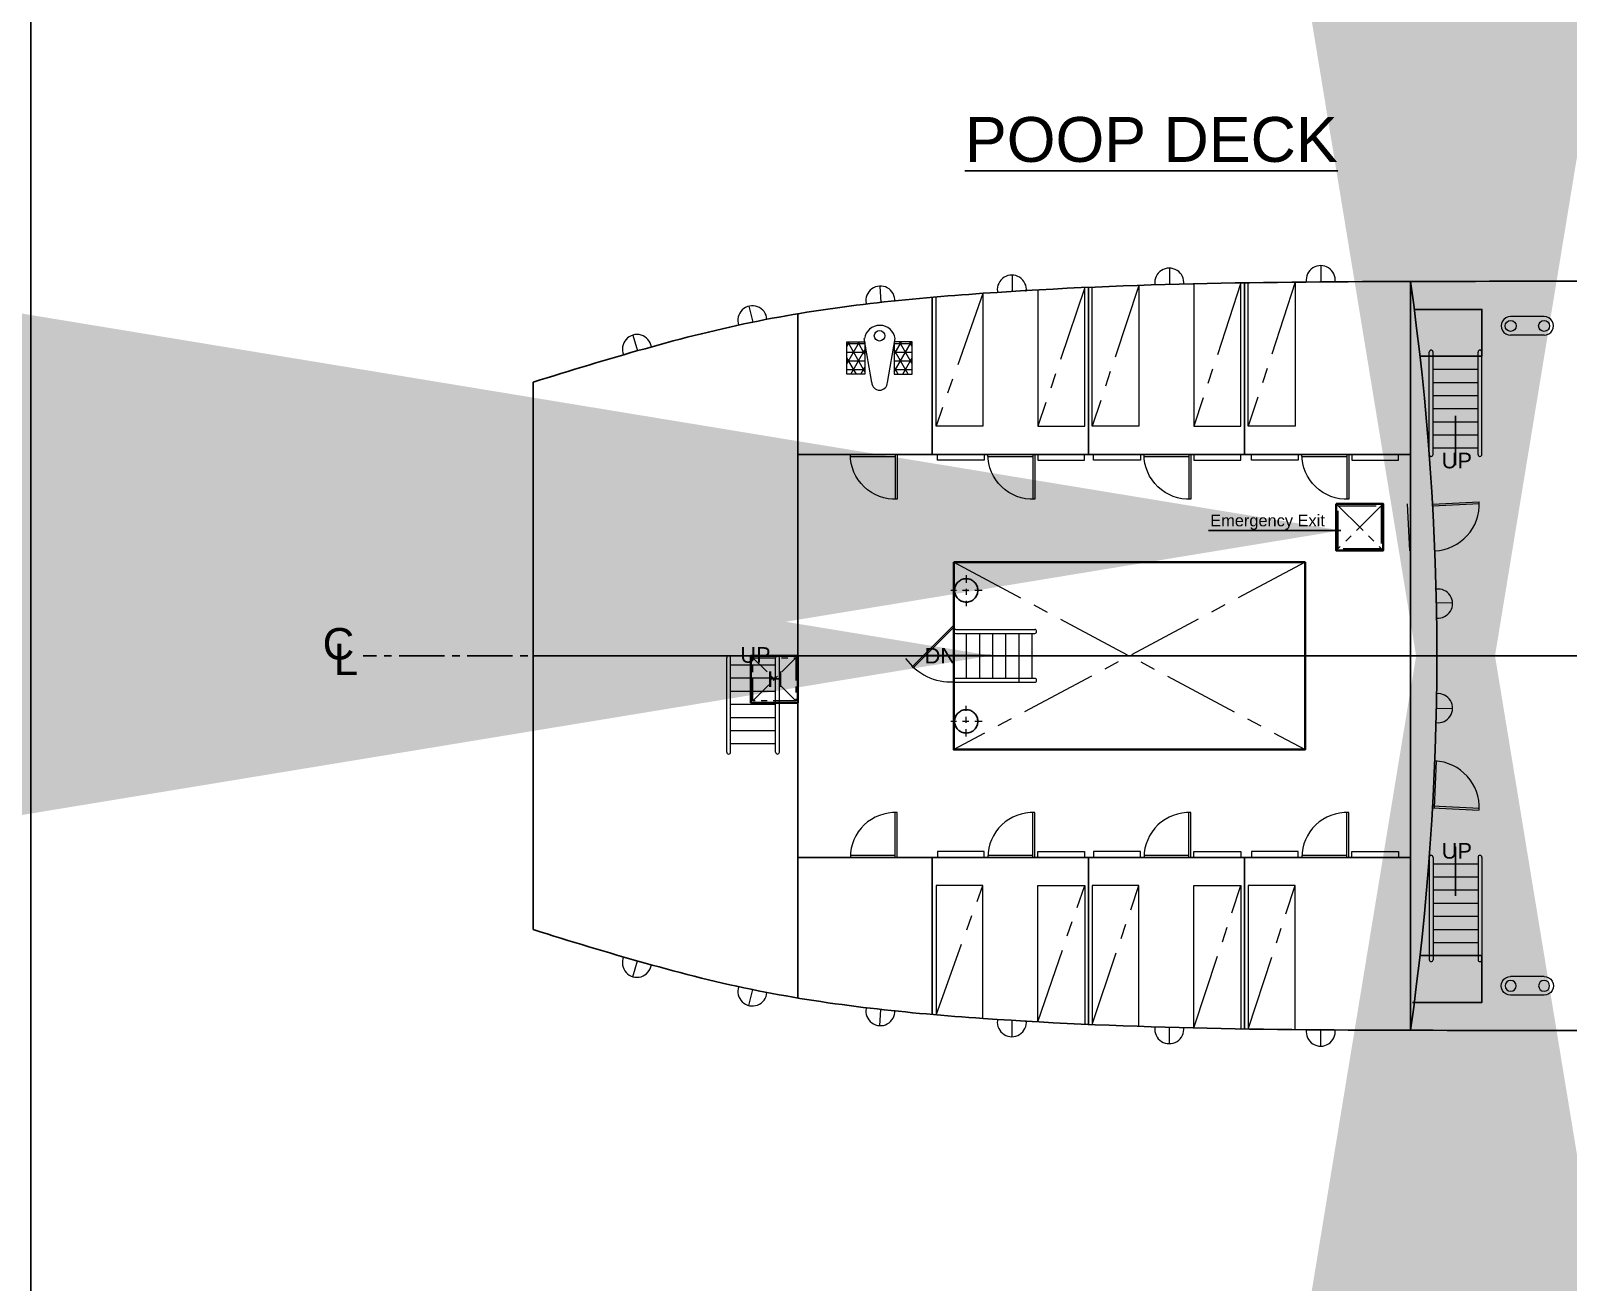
# Model space of a CAD drawing. Header units: inches. Extents: x 11 to 128, y 20 to 108.
# Drawn here: x 10.51 to 35.91, y 40.2 to 60.87 of the extents above; entities that cross this region are included whole.
import ezdxf

# ---------------------------------------------------------------- set-up
doc = ezdxf.new("R2010")
doc.units = ezdxf.units.IN
doc.header["$MEASUREMENT"] = 0
for name, pattern in [('CENTER', [2, 1.25, -0.25, 0.25, -0.25]), ('CENTER2', [1.125, 0.75, -0.125, 0.125, -0.125]), ('HIDDEN', [0.375, 0.25, -0.125])]:
    doc.linetypes.add(name, pattern=pattern)
for name, color, linetype, lineweight in [('B.line', 7, 'Continuous', 25), ('Deck', 165, 'Continuous', 40), ('Door', 255, 'Continuous', 13), ('Fixtures', 255, 'Continuous', 18), ('hatch', 8, 'Continuous', 9), ('IN-LINE', 255, 'Continuous', 25), ('staps', 200, 'Continuous', 15), ('Window', 5, 'Continuous', 13)]:
    doc.layers.add(name, color=color, linetype=linetype, lineweight=lineweight)
for name, color, linetype in [('bulkhead', 1, 'Continuous'), ('CL', 255, 'Continuous'), ('GA', 7, 'Continuous'), ('PDF9_Geometry', 7, 'Continuous'), ('Text', 255, 'Continuous')]:
    doc.layers.add(name, color=color, linetype=linetype)
doc.styles.get("Standard").update_dxf_attribs({"font": 'arial.ttf'})
doc.dimstyles.get("Standard").update_dxf_attribs({"dimtxt": 0.18, "dimasz": 0.18, "dimexe": 0.18, "dimexo": 0.0625, "dimgap": 0.09, "dimtad": 0, "dimtih": 1, "dimtoh": 1, "dimdec": 4, "dimzin": 0, "dimdsep": 46, "dimtxsty": 'Standard', "dimcen": 0.09, "dimadec": 0, "dimazin": 0, "dimtfac": 1, "dimtdec": 4, "dimtofl": 0, "dimtmove": 0, "dimatfit": 3, "dimfxl": 1, "dimtolj": 1, "dimtzin": 0, "dimarcsym": 0})

# ---------------------------------------------------------------- blocks, each defined once
blk = doc.blocks.new('D 600')
at = {"layer": 'Door'}
for p, q in [((-26, 0), (-26, 574)), ((0, 0), (0, 573))]:
    blk.add_line(p, q, dxfattribs=at)
at = {"layer": 'Door', "ltscale": 2}
blk.add_line((-599, 26), (-26, 26), dxfattribs=at)
at = {"layer": 'Door'}
blk.add_arc((-26, 0), 574, 87.4038, 180, dxfattribs=at)

msp = doc.modelspace()

# ---------------------------------------------------------------- hatches: boundary and pattern name
at = {"layer": 'hatch'}
h = msp.add_hatch(dxfattribs=at)
h.set_pattern_fill('NET3', color=256, scale=0.045144, style=0)
h.set_pattern_definition([(0, (-576.68837, 184.27797), (0, 0.143333057), []), (60, (-576.68837, 184.27797), (-0.124130068, 0.07166653), []), (120, (-576.68837, 184.27797), (-0.124130068, -0.07166653), [])])
h.paths.add_polyline_path([(24.289, 55.726), (24.287, 55.735), (23.99, 55.735), (23.99, 55.2), (24.289, 55.2)])
h = msp.add_hatch(dxfattribs=at)
h.set_pattern_fill('NET3', color=256, scale=0.045144, style=0)
h.set_pattern_definition([(180, (625.74832, 184.27797), (0, 0.143333057), []), (120, (625.74832, 184.27797), (0.124130068, 0.07166653), []), (60, (625.74832, 184.27797), (0.124130068, -0.07166653), [])])
h.paths.add_polyline_path([(24.771, 55.726), (24.773, 55.735), (25.07, 55.735), (25.07, 55.2), (24.771, 55.2)])

# ---------------------------------------------------------------- linework, layer by layer
for q in [(18.805, 55.07), (18.805, 55.07), (18.805, 54.867), (18.805, 46.23), (18.805, 46.027), (18.805, 46.027)]:
    msp.add_line((18.805, 50.548), q)
for points in [[(18.805, 55.07), (20.036, 55.449), (22.462, 56.195), (26.237, 56.574), (29.933, 56.721), (34.923, 56.739), (38.644, 56.737), (41.124, 56.736)], [(18.805, 46.027), (20.036, 45.648), (22.462, 44.902), (26.237, 44.523), (29.933, 44.376), (34.923, 44.358), (38.644, 44.36), (41.124, 44.361)]]:
    msp.add_open_spline(points, degree=3, knots=[0, 0, 0, 0, 3.425966, 6.754367, 10.061467, 13.369107, 19.982501, 19.982501, 19.982501, 19.982501])
at = {"layer": 'B.line', "linetype": 'HIDDEN', "ltscale": 1000}
for centre in [(25.961, 51.63), (25.961, 49.467)]:
    msp.add_circle(centre, 0.193, dxfattribs=at)
at = {"layer": 'bulkhead', "linetype": 'ByBlock'}
for p, q in [((33.3, 56.732), (33.3, 44.365)), ((23.179, 56.199), (23.179, 44.898))]:
    msp.add_line(p, q, dxfattribs=at)
at = {"layer": 'CL', "linetype": 'CENTER2'}
for p, q in [((93.843, 50.548), (16, 50.548)), ((96.762, 50.548), (18.805, 50.548))]:
    msp.add_line(p, q, dxfattribs=at)
at = {"layer": 'Deck'}
for points in [[(32.075, 53.06), (32.849, 53.06), (32.849, 52.287), (32.075, 52.287)], [(25.755, 52.096), (31.559, 52.096), (31.559, 49.001), (25.755, 49.001)], [(22.405, 50.548), (23.179, 50.548), (23.179, 49.775), (22.405, 49.775)]]:
    msp.add_lwpolyline(points, close=True, dxfattribs=at)
at = {"layer": 'Door'}
for p, q in [((33.664, 53.056), (34.437, 53.094)), ((33.665, 53.027), (34.439, 53.064)), ((25.755, 51.055), (25.061, 50.362)), ((25.755, 51.023), (25.077, 50.345)), ((33.664, 48.041), (34.437, 48.003)), ((33.665, 48.07), (34.439, 48.033))]:
    msp.add_line(p, q, dxfattribs=at)
for centre, radius, start, end in [((33.664, 53.056), 0.774, 272.758, 2.758), ((25.707, 51.034), 0.915, 215.146, 273.4094), ((33.664, 48.041), 0.774, 357.242, 87.242)]:
    msp.add_arc(centre, radius, start, end, dxfattribs=at)
at = {"layer": 'Fixtures', "linetype": 'CENTER'}
for p, q in [((28.815, 56.666), (28.041, 54.34)), ((30.498, 56.709), (29.724, 54.34)), ((31.395, 56.721), (30.621, 54.34)), ((26.235, 56.536), (25.462, 54.34)), ((27.918, 56.63), (27.144, 54.34)), ((25.462, 44.613), (26.235, 46.757)), ((27.144, 44.504), (27.918, 46.757)), ((28.041, 44.459), (28.815, 46.757)), ((29.724, 44.403), (30.498, 46.757)), ((30.621, 44.386), (31.395, 46.757))]:
    msp.add_line(p, q, dxfattribs=at)
at = {"layer": 'Fixtures', "ltscale": 30}
for points in [[(28.815, 56.668), (28.815, 54.34), (28.041, 54.34), (28.041, 56.638)], [(29.724, 56.694), (29.724, 54.34), (30.498, 54.34), (30.498, 56.709)], [(31.395, 56.721), (31.395, 54.34), (30.621, 54.34), (30.621, 56.711)], [(26.235, 56.536), (26.235, 54.34), (25.462, 54.34), (25.462, 56.476)], [(27.144, 56.593), (27.144, 54.34), (27.918, 54.34), (27.918, 56.632)], [(26.235, 44.561), (26.235, 46.757), (25.462, 46.757), (25.462, 44.621)], [(27.144, 44.504), (27.144, 46.757), (27.918, 46.757), (27.918, 44.465)], [(28.815, 44.429), (28.815, 46.757), (28.041, 46.757), (28.041, 44.459)], [(29.724, 44.403), (29.724, 46.757), (30.498, 46.757), (30.498, 44.388)], [(31.395, 44.376), (31.395, 46.757), (30.621, 46.757), (30.621, 44.386)]]:
    msp.add_lwpolyline(points, dxfattribs=at)
at = {"layer": 'GA', "lineweight": 9}
for p, q in [((35.508, 56.151), (34.954, 56.151)), ((35.508, 55.845), (34.954, 55.845)), ((35.508, 45.252), (34.954, 45.252)), ((35.508, 44.946), (34.954, 44.946))]:
    msp.add_line(p, q, dxfattribs=at)
for centre, major_axis, start_param, end_param in [((34.954, 55.998), (0.156, 0), 1.570796, 4.712389), ((35.508, 55.998), (-0.156, 0), 1.570796, 4.712389), ((34.954, 55.998), (-0.0913, 0), 1.570796326805626, 7.853981633985212), ((35.508, 55.998), (0.0913, 0), 4.712389, 10.995574)]:
    msp.add_ellipse(centre, major_axis=major_axis, ratio=0.981247, start_param=start_param, end_param=end_param, dxfattribs=at)
at = {"layer": 'GA', "lineweight": 9, "extrusion": (0, 0, -1)}
for centre, major_axis, start_param, end_param in [((34.954, 45.099), (0.156, 0), 1.570796, 4.712389), ((35.508, 45.099), (-0.156, 0), 1.570796, 4.712389), ((34.954, 45.099), (-0.0913, 0), 1.570796326805626, 7.853981633985212), ((35.508, 45.099), (0.0913, 0), 4.712389, 10.995574)]:
    msp.add_ellipse(centre, major_axis=major_axis, ratio=0.981247, start_param=start_param, end_param=end_param, dxfattribs=at)
at = {"layer": 'hatch'}
for p, q in [((23.99, 55.2), (23.99, 55.735)), ((23.99, 55.735), (24.289, 55.735)), ((24.401, 55.065), (24.278, 55.789)), ((24.289, 55.735), (24.289, 55.2)), ((24.659, 55.065), (24.79, 55.788)), ((24.771, 55.735), (24.771, 55.2)), ((25.07, 55.735), (24.771, 55.735)), ((25.07, 55.2), (25.07, 55.735)), ((24.289, 55.2), (23.99, 55.2)), ((24.771, 55.2), (25.07, 55.2))]:
    msp.add_line(p, q, dxfattribs=at)
at = {"layer": 'hatch', "linetype": 'CENTER', "ltscale": 0.5}
for p, q in [((32.075, 53.06), (32.849, 52.287)), ((32.849, 53.06), (32.075, 52.287))]:
    msp.add_line(p, q, dxfattribs=at)
at = {"layer": 'hatch', "linetype": 'CENTER'}
for p, q in [((25.755, 52.096), (31.559, 49.001)), ((31.559, 52.096), (25.755, 49.001))]:
    msp.add_line(p, q, dxfattribs=at)
at = {"layer": 'hatch', "linetype": 'CENTER', "ltscale": 0.1}
for p, q in [((25.961, 51.882), (25.961, 51.372)), ((26.227, 51.63), (25.705, 51.63)), ((25.961, 49.215), (25.961, 49.725)), ((26.227, 49.467), (25.705, 49.467))]:
    msp.add_line(p, q, dxfattribs=at)
at = {"layer": 'hatch', "linetype": 'CENTER', "ltscale": 0.3}
for p, q in [((22.405, 50.548), (23.179, 49.775)), ((23.179, 50.548), (22.405, 49.775))]:
    msp.add_line(p, q, dxfattribs=at)
at = {"layer": 'hatch', "linetype": 'CENTER', "ltscale": 0.5}
msp.add_lwpolyline([(32.107, 53.028), (32.816, 53.028), (32.816, 52.319), (32.107, 52.319)], close=True, dxfattribs=at)
at = {"layer": 'hatch', "linetype": 'CENTER', "ltscale": 0.3}
msp.add_lwpolyline([(22.437, 50.516), (23.147, 50.516), (23.147, 49.807), (22.437, 49.807)], close=True, dxfattribs=at)
at = {"layer": 'hatch'}
msp.add_circle((24.529, 55.835), 0.0871, dxfattribs=at)
for centre, radius, start, end in [((24.534, 55.748), 0.259, 8.8704, 171.0358), ((24.53, 55.065), 0.129, 180, 0)]:
    msp.add_arc(centre, radius, start, end, dxfattribs=at)
at = {"layer": 'IN-LINE'}
for p, q in [((30.559, 53.876), (30.559, 56.71)), ((25.4, 53.876), (25.4, 56.471)), ((27.98, 53.876), (27.98, 56.635)), ((23.179, 53.876), (23.179, 56.199)), ((23.179, 47.221), (23.179, 44.898)), ((25.4, 47.221), (25.4, 44.626)), ((27.98, 47.221), (27.98, 44.462)), ((30.559, 47.221), (30.559, 44.387))]:
    msp.add_line(p, q, dxfattribs=at)
at = {"layer": 'IN-LINE', "ltscale": 5}
for p, q in [((34.48, 55.498), (33.457, 55.498)), ((23.179, 53.876), (33.3, 53.876)), ((23.179, 47.221), (33.3, 47.221)), ((34.48, 45.598), (33.457, 45.598))]:
    msp.add_line(p, q, dxfattribs=at)
for points in [[(34.48, 55.498), (34.48, 55.498), (34.48, 56.272), (33.362, 56.272)], [(34.48, 45.598), (34.48, 45.598), (34.48, 44.825), (33.334, 44.825)]]:
    msp.add_lwpolyline(points, dxfattribs=at)
msp.add_arc((-10.371, 50.548), 44.107, 351.941, 8.059, dxfattribs=at)
at = {"layer": 'PDF9_Geometry', "lineweight": 25}
msp.add_line((21.148, 50.549), (21.155, 50.549), dxfattribs=at)
at = {"layer": 'staps'}
for p, q in [((33.61, 53.876), (33.61, 55.566)), ((33.674, 53.876), (33.674, 55.566)), ((33.674, 55.498), (34.416, 55.498)), ((34.416, 53.876), (34.416, 55.566)), ((34.48, 53.876), (34.48, 55.566)), ((33.674, 55.282), (34.416, 55.282)), ((33.674, 55.065), (34.416, 55.065)), ((33.674, 54.848), (34.416, 54.848)), ((33.674, 54.632), (34.416, 54.632)), ((33.674, 54.415), (34.416, 54.415)), ((33.674, 54.198), (34.416, 54.198)), ((33.674, 53.982), (34.416, 53.982)), ((25.787, 50.984), (27.092, 50.984)), ((25.787, 50.919), (27.092, 50.919)), ((25.961, 50.919), (25.961, 50.178)), ((26.178, 50.919), (26.178, 50.178)), ((26.395, 50.919), (26.395, 50.178)), ((26.611, 50.919), (26.611, 50.178)), ((26.828, 50.919), (26.828, 50.113)), ((27.045, 50.919), (27.045, 50.178)), ((22.005, 48.958), (22.005, 50.517)), ((22.069, 48.958), (22.069, 50.517)), ((22.81, 50.394), (22.069, 50.394)), ((22.81, 48.958), (22.81, 50.517)), ((22.875, 48.958), (22.875, 50.517)), ((22.81, 50.178), (22.069, 50.178)), ((25.787, 50.178), (27.092, 50.178)), ((25.787, 50.113), (27.092, 50.113)), ((22.81, 49.961), (22.069, 49.961)), ((22.81, 49.744), (22.069, 49.744)), ((22.81, 49.528), (22.069, 49.528)), ((22.81, 49.311), (22.069, 49.311)), ((22.81, 49.095), (22.069, 49.095)), ((33.61, 47.221), (33.61, 45.531)), ((33.674, 47.221), (33.674, 45.531)), ((33.674, 47.115), (34.416, 47.115)), ((34.416, 47.221), (34.416, 45.531)), ((34.48, 47.221), (34.48, 45.531)), ((33.674, 46.899), (34.416, 46.899)), ((33.674, 46.682), (34.416, 46.682)), ((33.674, 46.465), (34.416, 46.465)), ((33.674, 46.249), (34.416, 46.249)), ((33.674, 46.032), (34.416, 46.032)), ((33.674, 45.815), (34.416, 45.815)), ((33.674, 45.598), (34.416, 45.598))]:
    msp.add_line(p, q, dxfattribs=at)
for centre, start, end in [((33.642, 55.566), 0, 180), ((34.448, 55.566), 0, 180), ((33.642, 53.876), 180, 0), ((34.448, 53.876), 180, 0), ((25.787, 50.952), 90, 270), ((27.092, 50.952), 270, 90), ((22.037, 50.517), 0, 180), ((22.843, 50.517), 0, 180), ((25.787, 50.145), 90, 270), ((27.092, 50.145), 270, 90), ((22.037, 48.958), 180, 0), ((22.843, 48.958), 180, 0), ((33.642, 47.221), 0, 180), ((34.448, 47.221), 0, 180), ((33.642, 45.531), 180, 0), ((34.448, 45.531), 180, 0)]:
    msp.add_arc(centre, 0.0322, start, end, dxfattribs=at)
at = {"layer": 'Text', "color": 2, "true_color": 0xffff00}
msp.add_lwpolyline([(10.507, 19.534), (127.912, 19.534), (127.912, 107.686), (10.507, 107.686)], close=True, dxfattribs=at)
at = {"layer": 'Window', "ltscale": 0.005}
for p, q in [((29.321, 56.953), (29.321, 56.683)), ((31.822, 56.995), (31.822, 56.725)), ((24.533, 56.656), (24.551, 56.387)), ((26.72, 56.838), (26.72, 56.568)), ((22.369, 56.323), (22.437, 56.061)), ((20.452, 55.847), (20.53, 55.587)), ((33.996, 51.422), (33.726, 51.417)), ((33.996, 49.675), (33.726, 49.68)), ((20.452, 45.25), (20.53, 45.51)), ((22.369, 44.774), (22.437, 45.036)), ((24.533, 44.441), (24.551, 44.71)), ((26.72, 44.259), (26.72, 44.529)), ((29.321, 44.144), (29.321, 44.414)), ((31.822, 44.102), (31.822, 44.372))]:
    msp.add_line(p, q, dxfattribs=at)
at = {"layer": 'Window'}
for p, q in [((33.29, 52.285), (33.253, 53.057)), ((33.726, 48.812), (33.689, 48.04))]:
    msp.add_line(p, q, dxfattribs=at)
for points in [[(26.258, 53.876), (26.258, 53.78), (25.484, 53.78), (25.484, 53.876)], [(27.142, 53.876), (27.142, 53.78), (27.916, 53.78), (27.916, 53.876)], [(28.838, 53.876), (28.838, 53.78), (28.064, 53.78), (28.064, 53.876)], [(29.722, 53.876), (29.722, 53.78), (30.496, 53.78), (30.496, 53.876)], [(31.446, 53.876), (31.446, 53.78), (30.672, 53.78), (30.672, 53.876)], [(32.329, 53.876), (32.329, 53.78), (33.103, 53.78), (33.103, 53.876)], [(26.258, 47.221), (26.258, 47.317), (25.484, 47.317), (25.484, 47.221)], [(27.142, 47.221), (27.142, 47.317), (27.916, 47.317), (27.916, 47.221)], [(28.838, 47.221), (28.838, 47.317), (28.064, 47.317), (28.064, 47.221)], [(29.722, 47.221), (29.722, 47.317), (30.496, 47.317), (30.496, 47.221)], [(31.446, 47.221), (31.446, 47.317), (30.672, 47.317), (30.672, 47.221)], [(32.329, 47.221), (32.329, 47.317), (33.103, 47.317), (33.103, 47.221)]]:
    msp.add_lwpolyline(points, dxfattribs=at)
at = {"layer": 'Window', "ltscale": 0.005}
for centre, radius, start, end in [((29.315, 56.713), 0.24, 352.8853, 187.1147), ((31.817, 56.755), 0.24, 352.8853, 187.1147), ((24.543, 56.416), 0.24, 356.6801, 190.9095), ((26.715, 56.598), 0.24, 352.8853, 187.1147), ((22.429, 56.09), 0.241, 4.1719, 199.0025), ((20.522, 55.616), 0.241, 8.5252, 203.147), ((33.756, 51.412), 0.24, 264.0068, 98.2362), ((33.756, 49.685), 0.24, 261.7638, 95.9932), ((20.522, 45.481), 0.241, 156.853, 351.4748), ((22.429, 45.007), 0.241, 160.9975, 355.8281), ((24.543, 44.681), 0.24, 169.0905, 3.3199), ((26.715, 44.499), 0.24, 172.8853, 7.1147), ((29.315, 44.384), 0.24, 172.8853, 7.1147), ((31.817, 44.342), 0.24, 172.8853, 7.1147)]:
    msp.add_arc(centre, radius, start, end, dxfattribs=at)

# ---------------------------------------------------------------- block references
at = {"layer": 'IN-LINE', "xscale": -0.001289836280947477, "yscale": 0.001289836280947477, "zscale": 0.001289836280947477, "rotation": 180}
for p in [(24.821, 53.876), (27.093, 53.876), (29.673, 53.876), (32.28, 53.876)]:
    msp.add_blockref('D 600', p, dxfattribs=at)
at = {"layer": 'IN-LINE', "xscale": 0.001289836280947477, "yscale": 0.001289836280947477, "zscale": 0.001289836280947477}
for p in [(24.821, 47.221), (27.093, 47.221), (29.673, 47.221), (32.28, 47.221)]:
    msp.add_blockref('D 600', p, dxfattribs=at)

# ---------------------------------------------------------------- texts
at = {"layer": 'Text'}
for s, height, p in [('%%UPOOP DECK', 0.74149, (25.94, 58.707)), ('UP', 0.258, (33.816, 53.646)), ('Emergency Exit', 0.19348, (29.993, 52.688)), ('C', 0.519, (15.329, 50.489)), ('L', 0.519, (15.511, 50.233)), ('UP', 0.258, (22.229, 50.435)), ('DN', 0.258, (25.274, 50.423)), ('H', 0.258, (22.676, 50.037)), ('UP', 0.258, (33.816, 47.2))]:
    msp.add_text(s, height=height, dxfattribs=at).set_placement(p)

# ---------------------------------------------------------------- leaders
at = {"layer": 'hatch', "ltscale": 0.05}
for points in [[(34.045, 54.511), (34.045, 53.7)], [(26.376, 50.553), (25.249, 50.553)], [(34.045, 46.586), (34.045, 47.397)]]:
    msp.add_leader(points, dimstyle='Standard', override={"dimasz": 200, "dimtad": 0}, dxfattribs=at)
at = {"layer": 'hatch'}
msp.add_leader([(32.151, 52.62), (29.963, 52.62)], dimstyle='Standard', override={"dimasz": 120, "dimgap": 50, "dimtad": 0}, dxfattribs=at)

doc.saveas('drawing.dxf')
